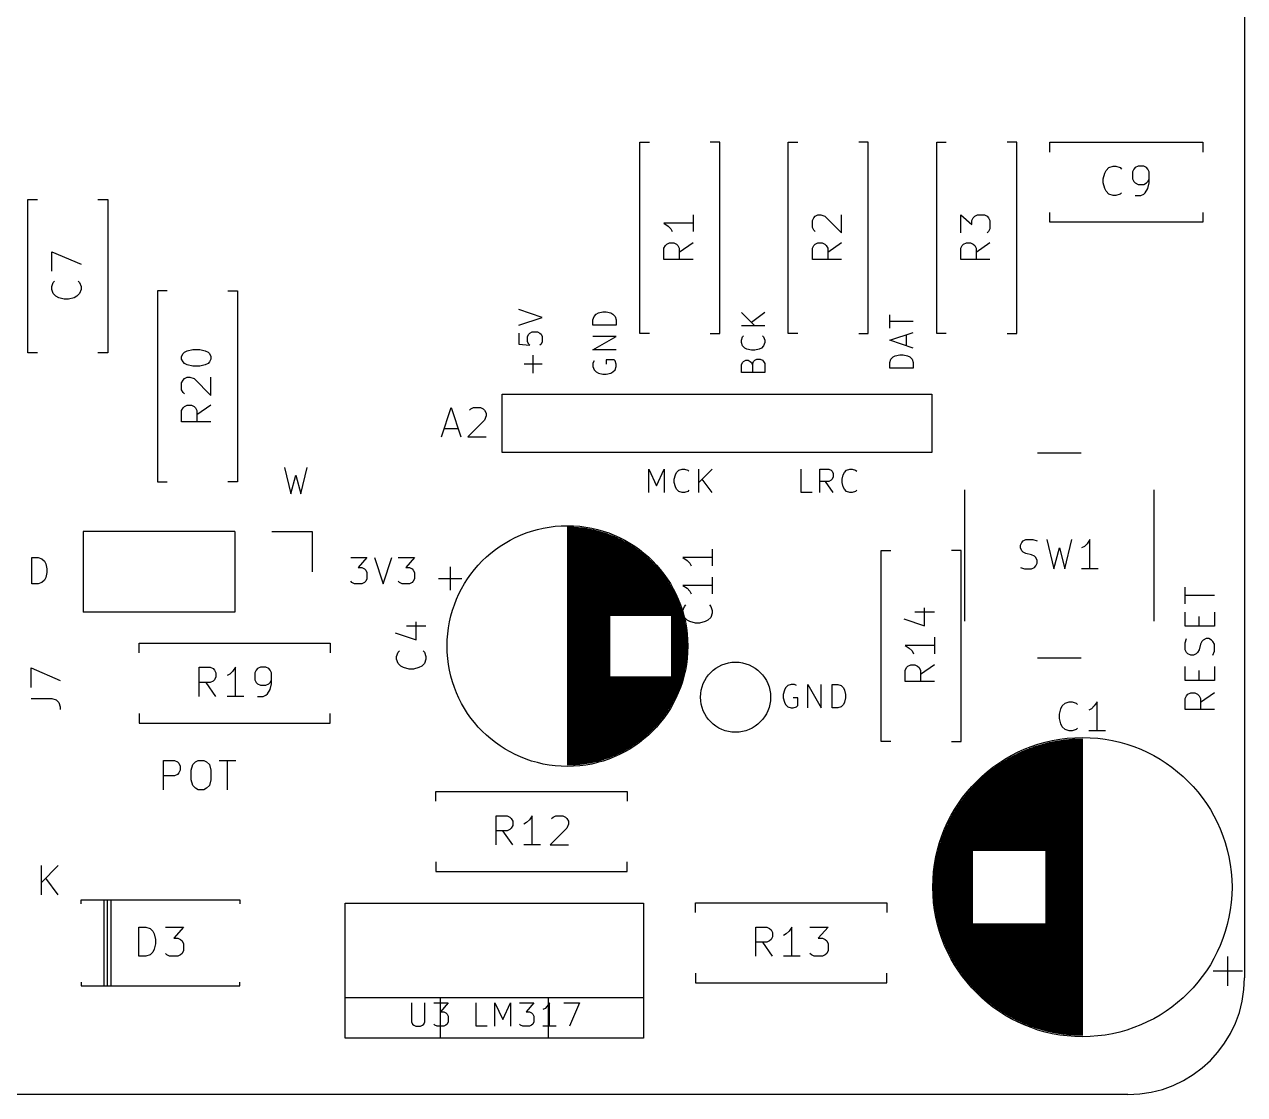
# Model space of a CAD drawing. Header units: millimetres. Extents: x 20 to 122, y -92 to -19.
# Drawn here: x 80.11 to 121.88, y -92.5 to -55.88 of the extents above; entities that cross this region are included whole.
import ezdxf

# ---------------------------------------------------------------- set-up
doc = ezdxf.new("R2010")
doc.units = ezdxf.units.MM
doc.layers.add('Edge.Cuts', color=40, linetype='CONTINUOUS', true_color=0xfabd2f)
doc.layers.add('F.Silkscreen', color=254, linetype='CONTINUOUS', true_color=0xebdbb2)

msp = doc.modelspace()

# ---------------------------------------------------------------- linework, layer by layer
at = {"layer": 'Edge.Cuts', "linetype": 'CONTINUOUS'}
for p, q in [((121.88, -23.25), (121.88, -88.5)), ((117.88, -92.5), (24, -92.5))]:
    msp.add_line(p, q, dxfattribs=at)
at = {"layer": 'Edge.Cuts'}
msp.add_arc((117.88, -88.5), 4, -90, 0, dxfattribs=at)
at = {"layer": 'F.Silkscreen', "linetype": 'CONTINUOUS'}
for p, q in [((101.18, -59.909999), (101.51, -59.909999)), ((101.18, -66.449999), (101.18, -59.909999)), ((103.92, -59.909999), (103.59, -59.909999)), ((103.92, -66.449999), (103.92, -59.909999)), ((106.26, -59.909999), (106.59, -59.909999)), ((106.26, -66.449999), (106.26, -59.909999)), ((109, -59.909999), (108.67, -59.909999)), ((109, -66.449999), (109, -59.909999)), ((111.34, -59.909999), (111.67, -59.909999)), ((111.34, -66.449999), (111.34, -59.909999)), ((114.08, -59.909999), (113.75, -59.909999)), ((114.08, -66.449999), (114.08, -59.909999)), ((115.21, -59.905), (120.45, -59.905)), ((115.21, -60.242), (115.21, -59.905)), ((120.45, -59.905), (120.45, -60.242)), ((117.044286, -61.15839), (117.091905, -60.967914)), ((117.091905, -60.967914), (117.139524, -60.872676)), ((117.139524, -60.872676), (117.234762, -60.777438)), ((117.234762, -60.777438), (117.377619, -60.729819)), ((117.377619, -60.729819), (117.472857, -60.729819)), ((117.472857, -60.729819), (117.615714, -60.777438)), ((117.615714, -60.777438), (117.663333, -60.825057)), ((118.091905, -60.825057), (118.044286, -60.920295)), ((118.044286, -60.920295), (118.044286, -61.15839)), ((118.139524, -60.777438), (118.091905, -60.825057)), ((118.234762, -60.729819), (118.139524, -60.777438)), ((118.425238, -60.729819), (118.234762, -60.729819)), ((118.520476, -60.777438), (118.425238, -60.729819)), ((118.568095, -60.825057), (118.520476, -60.777438)), ((118.615714, -60.920295), (118.568095, -60.825057)), ((118.615714, -61.301247), (118.615714, -60.920295)), ((117.044286, -61.301247), (117.044286, -61.15839)), ((117.091905, -61.491723), (117.044286, -61.301247)), ((118.044286, -61.15839), (118.091905, -61.253628)), ((118.091905, -61.253628), (118.139524, -61.301247)), ((118.139524, -61.301247), (118.234762, -61.348866)), ((118.234762, -61.348866), (118.425238, -61.348866)), ((118.425238, -61.348866), (118.520476, -61.301247)), ((118.520476, -61.301247), (118.568095, -61.253628)), ((118.568095, -61.253628), (118.615714, -61.15839)), ((118.568095, -61.491723), (118.615714, -61.301247)), ((117.139524, -61.586961), (117.091905, -61.491723)), ((117.234762, -61.6822), (117.139524, -61.586961)), ((117.377619, -61.729819), (117.234762, -61.6822)), ((117.472857, -61.729819), (117.377619, -61.729819)), ((117.615714, -61.6822), (117.472857, -61.729819)), ((117.663333, -61.63458), (117.615714, -61.6822)), ((118.139524, -61.729819), (118.33, -61.729819)), ((118.33, -61.729819), (118.425238, -61.6822)), ((118.425238, -61.6822), (118.472857, -61.63458)), ((118.472857, -61.63458), (118.568095, -61.491723)), ((80.225, -61.87), (80.562, -61.87)), ((80.225, -67.11), (80.225, -61.87)), ((82.628, -61.87), (82.965, -61.87)), ((82.965, -61.87), (82.965, -67.11)), ((103.004819, -62.394283), (103.004819, -62.965711)), ((107.084819, -62.584759), (107.132438, -62.489521)), ((107.084819, -62.822854), (107.084819, -62.584759)), ((107.132438, -62.489521), (107.180057, -62.441902)), ((107.180057, -62.441902), (107.275295, -62.394283)), ((107.275295, -62.394283), (107.370533, -62.394283)), ((107.370533, -62.394283), (107.51339, -62.441902)), ((107.51339, -62.441902), (108.084819, -63.01333)), ((108.084819, -63.01333), (108.084819, -62.394283)), ((112.164819, -63.01333), (112.164819, -62.394283)), ((112.164819, -62.394283), (112.545771, -62.727616)), ((112.545771, -62.584759), (112.59339, -62.489521)), ((112.545771, -62.727616), (112.545771, -62.584759)), ((112.59339, -62.489521), (112.641009, -62.441902)), ((112.641009, -62.441902), (112.736247, -62.394283)), ((112.736247, -62.394283), (112.974342, -62.394283)), ((112.974342, -62.394283), (113.06958, -62.441902)), ((113.06958, -62.441902), (113.1172, -62.489521)), ((113.1172, -62.489521), (113.164819, -62.584759)), ((113.164819, -62.584759), (113.164819, -62.870473)), ((115.21, -62.645), (115.21, -62.308)), ((120.45, -62.645), (115.21, -62.645)), ((120.45, -62.308), (120.45, -62.645)), ((103.004819, -62.679997), (102.004819, -62.679997)), ((102.004819, -62.679997), (102.147676, -62.775235)), ((102.147676, -62.775235), (102.242914, -62.870473)), ((102.242914, -62.870473), (102.290533, -62.965711)), ((107.132438, -62.918092), (107.084819, -62.822854)), ((107.180057, -62.965711), (107.132438, -62.918092)), ((113.1172, -62.965711), (113.06958, -63.01333)), ((113.164819, -62.870473), (113.1172, -62.965711)), ((102.004819, -63.53714), (102.052438, -63.441902)), ((102.052438, -63.441902), (102.100057, -63.394283)), ((102.100057, -63.394283), (102.195295, -63.346664)), ((102.195295, -63.346664), (102.338152, -63.346664)), ((102.338152, -63.346664), (102.43339, -63.394283)), ((102.43339, -63.394283), (102.481009, -63.441902)), ((102.481009, -63.441902), (102.528628, -63.53714)), ((103.004819, -63.346664), (102.528628, -63.679997)), ((107.084819, -63.53714), (107.132438, -63.441902)), ((107.132438, -63.441902), (107.180057, -63.394283)), ((107.180057, -63.394283), (107.275295, -63.346664)), ((107.275295, -63.346664), (107.418152, -63.346664)), ((107.418152, -63.346664), (107.51339, -63.394283)), ((107.51339, -63.394283), (107.561009, -63.441902)), ((107.561009, -63.441902), (107.608628, -63.53714)), ((108.084819, -63.346664), (107.608628, -63.679997)), ((112.164819, -63.53714), (112.212438, -63.441902)), ((112.212438, -63.441902), (112.260057, -63.394283)), ((112.260057, -63.394283), (112.355295, -63.346664)), ((112.355295, -63.346664), (112.498152, -63.346664)), ((112.498152, -63.346664), (112.59339, -63.394283)), ((112.59339, -63.394283), (112.641009, -63.441902)), ((112.641009, -63.441902), (112.688628, -63.53714)), ((113.164819, -63.346664), (112.688628, -63.679997)), ((81.049819, -64.323331), (81.049819, -63.656665)), ((81.049819, -63.656665), (82.049819, -64.085236)), ((102.004819, -63.918092), (102.004819, -63.53714)), ((102.528628, -63.53714), (102.528628, -63.918092)), ((107.084819, -63.918092), (107.084819, -63.53714)), ((107.608628, -63.53714), (107.608628, -63.918092)), ((112.164819, -63.918092), (112.164819, -63.53714)), ((112.688628, -63.53714), (112.688628, -63.918092)), ((103.004819, -63.918092), (102.004819, -63.918092)), ((108.084819, -63.918092), (107.084819, -63.918092)), ((113.164819, -63.918092), (112.164819, -63.918092)), ((81.049819, -64.847141), (81.097438, -64.704284)), ((81.097438, -64.704284), (81.145057, -64.656665)), ((81.95458, -64.656665), (82.0022, -64.704284)), ((82.0022, -64.704284), (82.049819, -64.847141)), ((81.049819, -64.942379), (81.049819, -64.847141)), ((81.097438, -65.085236), (81.049819, -64.942379)), ((81.192676, -65.180474), (81.097438, -65.085236)), ((82.0022, -65.085236), (81.906961, -65.180474)), ((82.049819, -64.942379), (82.0022, -65.085236)), ((82.049819, -64.847141), (82.049819, -64.942379)), ((84.67, -64.99), (84.67, -71.53)), ((85, -64.99), (84.67, -64.99)), ((87.08, -64.99), (87.41, -64.99)), ((87.41, -64.99), (87.41, -71.53)), ((81.287914, -65.228093), (81.192676, -65.180474)), ((81.47839, -65.275712), (81.287914, -65.228093)), ((81.621247, -65.275712), (81.47839, -65.275712)), ((81.811723, -65.228093), (81.621247, -65.275712)), ((81.906961, -65.180474), (81.811723, -65.228093)), ((97.833855, -65.903808), (97.033855, -65.637142)), ((97.033855, -66.170475), (97.833855, -65.903808)), ((99.573855, -65.979999), (99.61195, -65.865713)), ((99.573855, -66.170475), (99.573855, -65.979999)), ((99.61195, -65.865713), (99.68814, -65.789523)), ((99.68814, -65.789523), (99.764331, -65.751428)), ((99.764331, -65.751428), (99.916712, -65.713332)), ((99.916712, -65.713332), (100.030998, -65.713332)), ((100.030998, -65.713332), (100.183379, -65.751428)), ((100.183379, -65.751428), (100.259569, -65.789523)), ((100.259569, -65.789523), (100.33576, -65.865713)), ((100.33576, -65.865713), (100.373855, -65.979999)), ((100.373855, -65.979999), (100.373855, -66.170475)), ((104.653855, -65.73238), (105.110998, -66.189523)), ((105.453855, -65.73238), (104.996712, -66.075238)), ((109.733855, -66.265714), (109.733855, -65.808571)), ((97.414807, -66.437142), (97.490998, -66.399047)), ((97.490998, -66.399047), (97.681474, -66.399047)), ((97.681474, -66.399047), (97.757664, -66.437142)), ((100.373855, -66.170475), (99.573855, -66.170475)), ((105.453855, -66.189523), (104.653855, -66.189523)), ((110.533855, -66.037143), (109.733855, -66.037143)), ((97.033855, -66.437142), (97.033855, -66.818094)), ((97.033855, -66.818094), (97.414807, -66.85619)), ((97.338617, -66.551428), (97.376712, -66.475237)), ((97.338617, -66.741904), (97.338617, -66.551428)), ((97.376712, -66.818094), (97.338617, -66.741904)), ((97.376712, -66.475237), (97.414807, -66.437142)), ((97.414807, -66.85619), (97.376712, -66.818094)), ((97.757664, -66.437142), (97.79576, -66.475237)), ((97.79576, -66.818094), (97.757664, -66.85619)), ((97.79576, -66.475237), (97.833855, -66.551428)), ((97.833855, -66.741904), (97.79576, -66.818094)), ((97.833855, -66.551428), (97.833855, -66.741904)), ((99.573855, -67.00857), (100.373855, -66.551427)), ((100.373855, -66.551427), (99.573855, -66.551427)), ((101.51, -66.449999), (101.18, -66.449999)), ((103.59, -66.449999), (103.92, -66.449999)), ((104.653855, -66.684761), (104.69195, -66.570476)), ((104.653855, -66.760952), (104.653855, -66.684761)), ((104.69195, -66.875238), (104.653855, -66.760952)), ((104.69195, -66.570476), (104.730045, -66.53238)), ((105.377664, -66.53238), (105.41576, -66.570476)), ((105.41576, -66.570476), (105.453855, -66.684761)), ((105.453855, -66.760952), (105.41576, -66.875238)), ((105.453855, -66.684761), (105.453855, -66.760952)), ((106.59, -66.449999), (106.26, -66.449999)), ((108.67, -66.449999), (109, -66.449999)), ((109.733855, -66.684761), (110.533855, -66.418095)), ((110.533855, -66.951428), (109.733855, -66.684761)), ((110.305283, -66.875238), (110.305283, -66.494285)), ((111.67, -66.449999), (111.34, -66.449999)), ((113.75, -66.449999), (114.08, -66.449999)), ((80.562, -67.11), (80.225, -67.11)), ((82.965, -67.11), (82.628, -67.11)), ((85.494818, -67.23619), (85.542437, -67.140952)), ((85.494818, -67.331428), (85.494818, -67.23619)), ((85.542437, -67.140952), (85.590056, -67.093333)), ((85.590056, -67.093333), (85.685294, -67.045714)), ((85.685294, -67.045714), (85.87577, -66.998095)), ((85.87577, -66.998095), (86.113865, -66.998095)), ((86.113865, -66.998095), (86.304341, -67.045714)), ((86.304341, -67.045714), (86.399579, -67.093333)), ((86.399579, -67.093333), (86.447199, -67.140952)), ((86.447199, -67.140952), (86.494818, -67.23619)), ((86.494818, -67.23619), (86.494818, -67.331428)), ((97.529093, -67.80857), (97.529093, -67.199047)), ((100.373855, -67.00857), (99.573855, -67.00857)), ((104.76814, -66.951428), (104.69195, -66.875238)), ((104.844331, -66.989523), (104.76814, -66.951428)), ((104.996712, -67.027619), (104.844331, -66.989523)), ((105.110998, -67.027619), (104.996712, -67.027619)), ((105.263379, -66.989523), (105.110998, -67.027619)), ((105.339569, -66.951428), (105.263379, -66.989523)), ((105.41576, -66.875238), (105.339569, -66.951428)), ((109.84814, -67.25619), (109.924331, -67.218095)), ((109.924331, -67.218095), (110.076712, -67.179999)), ((110.076712, -67.179999), (110.190998, -67.179999)), ((110.190998, -67.179999), (110.343379, -67.218095)), ((110.343379, -67.218095), (110.419569, -67.25619)), ((85.542437, -67.426666), (85.494818, -67.331428)), ((85.590056, -67.474285), (85.542437, -67.426666)), ((85.685294, -67.521904), (85.590056, -67.474285)), ((85.87577, -67.569523), (85.685294, -67.521904)), ((86.113865, -67.569523), (85.87577, -67.569523)), ((86.304341, -67.521904), (86.113865, -67.569523)), ((86.399579, -67.474285), (86.304341, -67.521904)), ((86.447199, -67.426666), (86.399579, -67.474285)), ((86.494818, -67.331428), (86.447199, -67.426666)), ((97.833855, -67.503808), (97.224331, -67.503808)), ((99.61195, -67.389523), (99.573855, -67.465713)), ((99.573855, -67.465713), (99.573855, -67.579999)), ((99.573855, -67.579999), (99.61195, -67.694285)), ((100.297664, -67.351427), (100.030998, -67.351427)), ((100.030998, -67.351427), (100.030998, -67.503808)), ((100.33576, -67.389523), (100.297664, -67.351427)), ((100.373855, -67.503808), (100.33576, -67.389523)), ((100.33576, -67.694285), (100.373855, -67.579999)), ((100.373855, -67.579999), (100.373855, -67.503808)), ((104.653855, -67.522857), (104.69195, -67.446666)), ((104.653855, -67.789523), (104.653855, -67.522857)), ((104.69195, -67.446666), (104.730045, -67.408571)), ((104.730045, -67.408571), (104.806236, -67.370476)), ((104.806236, -67.370476), (104.882426, -67.370476)), ((104.882426, -67.370476), (104.958617, -67.408571)), ((104.958617, -67.408571), (104.996712, -67.446666)), ((104.996712, -67.446666), (105.034807, -67.522857)), ((105.034807, -67.522857), (105.072902, -67.408571)), ((105.034807, -67.522857), (105.034807, -67.789523)), ((105.072902, -67.408571), (105.110998, -67.370476)), ((105.110998, -67.370476), (105.187188, -67.33238)), ((105.187188, -67.33238), (105.301474, -67.33238)), ((105.301474, -67.33238), (105.377664, -67.370476)), ((105.377664, -67.370476), (105.41576, -67.408571)), ((105.41576, -67.408571), (105.453855, -67.484761)), ((105.453855, -67.484761), (105.453855, -67.789523)), ((109.733855, -67.446666), (109.77195, -67.33238)), ((109.733855, -67.637142), (109.733855, -67.446666)), ((110.533855, -67.637142), (109.733855, -67.637142)), ((109.77195, -67.33238), (109.84814, -67.25619)), ((110.419569, -67.25619), (110.49576, -67.33238)), ((110.49576, -67.33238), (110.533855, -67.446666)), ((110.533855, -67.446666), (110.533855, -67.637142)), ((85.494818, -68.140952), (85.542437, -68.045714)), ((85.542437, -68.045714), (85.590056, -67.998095)), ((85.590056, -67.998095), (85.685294, -67.950476)), ((85.685294, -67.950476), (85.780532, -67.950476)), ((85.780532, -67.950476), (85.923389, -67.998095)), ((85.923389, -67.998095), (86.494818, -68.569523)), ((86.494818, -68.569523), (86.494818, -67.950476)), ((99.61195, -67.694285), (99.68814, -67.770475)), ((99.68814, -67.770475), (99.764331, -67.80857)), ((99.764331, -67.80857), (99.916712, -67.846666)), ((99.916712, -67.846666), (100.030998, -67.846666)), ((100.030998, -67.846666), (100.183379, -67.80857)), ((100.183379, -67.80857), (100.259569, -67.770475)), ((100.259569, -67.770475), (100.33576, -67.694285)), ((105.453855, -67.789523), (104.653855, -67.789523)), ((85.494818, -68.379047), (85.494818, -68.140952)), ((85.542437, -68.474285), (85.494818, -68.379047)), ((85.590056, -68.521904), (85.542437, -68.474285)), ((85.590056, -68.950476), (85.685294, -68.902857)), ((85.685294, -68.902857), (85.828151, -68.902857)), ((85.828151, -68.902857), (85.923389, -68.950476)), ((86.494818, -68.902857), (86.018627, -69.23619)), ((96.47, -68.53), (111.17, -68.53)), ((96.47, -70.53), (96.47, -68.53)), ((111.17, -68.53), (111.17, -70.53)), ((85.494818, -69.093333), (85.542437, -68.998095)), ((85.494818, -69.474285), (85.494818, -69.093333)), ((85.542437, -68.998095), (85.590056, -68.950476)), ((85.923389, -68.950476), (85.971008, -68.998095)), ((85.971008, -68.998095), (86.018627, -69.093333)), ((86.018627, -69.093333), (86.018627, -69.474285)), ((94.390476, -69.984819), (94.723809, -68.984819)), ((94.723809, -68.984819), (95.057142, -69.984819)), ((95.342857, -69.080057), (95.390476, -69.032438)), ((95.390476, -69.032438), (95.485714, -68.984819)), ((95.485714, -68.984819), (95.723809, -68.984819)), ((95.723809, -68.984819), (95.819047, -69.032438)), ((95.819047, -69.032438), (95.866666, -69.080057)), ((95.866666, -69.080057), (95.914285, -69.175295)), ((95.914285, -69.270533), (95.866666, -69.41339)), ((95.914285, -69.175295), (95.914285, -69.270533)), ((86.494818, -69.474285), (85.494818, -69.474285)), ((94.485714, -69.699104), (94.961904, -69.699104)), ((95.866666, -69.41339), (95.295238, -69.984819)), ((95.295238, -69.984819), (95.914285, -69.984819)), ((111.17, -70.53), (96.47, -70.53)), ((116.289999, -70.55), (114.789999, -70.55)), ((89.017786, -71.038557), (89.232072, -71.938557)), ((89.232072, -71.938557), (89.4035, -71.2957)), ((89.4035, -71.2957), (89.574929, -71.938557)), ((89.574929, -71.938557), (89.789215, -71.038557)), ((101.483333, -71.893855), (101.483333, -71.093855)), ((101.483333, -71.093855), (101.749999, -71.665283)), ((101.749999, -71.665283), (102.016666, -71.093855)), ((102.016666, -71.093855), (102.016666, -71.893855)), ((102.359523, -71.436712), (102.397619, -71.284331)), ((102.397619, -71.284331), (102.435714, -71.20814)), ((102.435714, -71.20814), (102.511904, -71.13195)), ((102.511904, -71.13195), (102.62619, -71.093855)), ((102.62619, -71.093855), (102.702381, -71.093855)), ((102.702381, -71.093855), (102.816666, -71.13195)), ((102.816666, -71.13195), (102.854762, -71.170045)), ((103.197619, -71.893855), (103.197619, -71.093855)), ((103.654762, -71.093855), (103.197619, -71.550998)), ((106.696667, -71.893855), (106.696667, -71.093855)), ((107.344286, -71.893855), (107.344286, -71.093855)), ((107.344286, -71.093855), (107.649048, -71.093855)), ((107.649048, -71.093855), (107.725238, -71.13195)), ((107.725238, -71.13195), (107.763333, -71.170045)), ((107.763333, -71.170045), (107.801429, -71.246236)), ((107.801429, -71.360521), (107.763333, -71.436712)), ((107.801429, -71.246236), (107.801429, -71.360521)), ((108.10619, -71.436712), (108.144286, -71.284331)), ((108.144286, -71.284331), (108.182381, -71.20814)), ((108.182381, -71.20814), (108.258571, -71.13195)), ((108.258571, -71.13195), (108.372857, -71.093855)), ((108.372857, -71.093855), (108.449048, -71.093855)), ((108.449048, -71.093855), (108.563333, -71.13195)), ((108.563333, -71.13195), (108.601429, -71.170045)), ((84.67, -71.53), (85, -71.53)), ((87.41, -71.53), (87.08, -71.53)), ((102.359523, -71.550998), (102.359523, -71.436712)), ((102.397619, -71.703379), (102.359523, -71.550998)), ((102.435714, -71.779569), (102.397619, -71.703379)), ((102.511904, -71.85576), (102.435714, -71.779569)), ((102.854762, -71.817664), (102.816666, -71.85576)), ((103.654762, -71.893855), (103.311904, -71.436712)), ((107.649048, -71.512902), (107.344286, -71.512902)), ((107.801429, -71.893855), (107.534762, -71.512902)), ((107.725238, -71.474807), (107.649048, -71.512902)), ((107.763333, -71.436712), (107.725238, -71.474807)), ((108.10619, -71.550998), (108.10619, -71.436712)), ((108.144286, -71.703379), (108.10619, -71.550998)), ((108.182381, -71.779569), (108.144286, -71.703379)), ((108.258571, -71.85576), (108.182381, -71.779569)), ((108.601429, -71.817664), (108.563333, -71.85576)), ((112.289999, -71.8), (112.289999, -76.3)), ((118.789999, -76.3), (118.789999, -71.8)), ((102.62619, -71.893855), (102.511904, -71.85576)), ((102.702381, -71.893855), (102.62619, -71.893855)), ((102.816666, -71.85576), (102.702381, -71.893855)), ((107.077619, -71.893855), (106.696667, -71.893855)), ((108.372857, -71.893855), (108.258571, -71.85576)), ((108.449048, -71.893855), (108.372857, -71.893855)), ((108.563333, -71.85576), (108.449048, -71.893855)), ((98.7, -73.07), (98.7, -81.23)), ((98.74, -73.07), (98.74, -81.23)), ((98.78, -73.071), (98.78, -81.229)), ((98.82, -73.072), (98.82, -81.228)), ((98.86, -73.073), (98.86, -81.227)), ((98.9, -73.075), (98.9, -81.225)), ((98.94, -73.077), (98.94, -81.223)), ((98.98, -73.08), (98.98, -81.22)), ((99.02, -73.082), (99.02, -81.218)), ((99.06, -73.086), (99.06, -81.214)), ((99.1, -73.089), (99.1, -81.211)), ((82.12, -73.23), (82.12, -75.99)), ((87.31, -73.23), (82.12, -73.23)), ((87.31, -73.23), (87.31, -75.99)), ((88.58, -73.23), (89.96, -73.23)), ((89.96, -73.23), (89.96, -74.61)), ((99.14, -73.094), (99.14, -81.206)), ((99.18, -73.098), (99.18, -81.202)), ((99.22, -73.103), (99.22, -81.197)), ((99.26, -73.108), (99.26, -81.192)), ((99.3, -73.114), (99.3, -81.186)), ((99.34, -73.12), (99.34, -81.18)), ((99.38, -73.127), (99.38, -81.173)), ((99.42, -73.133), (99.42, -81.167)), ((99.46, -73.141), (99.46, -81.159)), ((99.5, -73.148), (99.5, -81.152)), ((99.54, -73.157), (99.54, -81.143)), ((99.58, -73.165), (99.58, -81.135)), ((99.62, -73.174), (99.62, -81.126)), ((99.66, -73.183), (99.66, -81.117)), ((99.7, -73.193), (99.7, -81.107)), ((99.74, -73.203), (99.74, -81.097)), ((99.78, -73.214), (99.78, -81.086)), ((99.82, -73.225), (99.82, -81.075)), ((99.86, -73.237), (99.86, -81.063)), ((99.9, -73.249), (99.9, -81.051)), ((99.94, -73.261), (99.94, -81.039)), ((99.98, -73.274), (99.98, -81.026)), ((100.02, -73.287), (100.02, -81.013)), ((100.06, -73.301), (100.06, -80.999)), ((100.1, -73.315), (100.1, -80.985)), ((100.14, -73.33), (100.14, -80.97)), ((100.18, -73.345), (100.18, -76.11)), ((100.22, -73.361), (100.22, -76.11)), ((100.26, -73.377), (100.26, -76.11)), ((100.3, -73.393), (100.3, -76.11)), ((100.34, -73.41), (100.34, -76.11)), ((100.38, -73.428), (100.38, -76.11)), ((100.42, -73.446), (100.42, -76.11)), ((100.46, -73.465), (100.46, -76.11)), ((100.5, -73.484), (100.5, -76.11)), ((100.54, -73.504), (100.54, -76.11)), ((114.301904, -73.552438), (114.397142, -73.504819)), ((114.397142, -73.504819), (114.635237, -73.504819)), ((114.635237, -73.504819), (114.778094, -73.552438)), ((115.111428, -73.504819), (115.349523, -74.504819)), ((115.730475, -74.504819), (115.968571, -73.504819)), ((116.587618, -73.504819), (116.49238, -73.647676)), ((116.587618, -74.504819), (116.587618, -73.504819)), ((100.58, -73.524), (100.58, -76.11)), ((100.62, -73.545), (100.62, -76.11)), ((100.66, -73.566), (100.66, -76.11)), ((100.7, -73.588), (100.7, -76.11)), ((100.74, -73.611), (100.74, -76.11)), ((100.78, -73.634), (100.78, -76.11)), ((100.82, -73.657), (100.82, -76.11)), ((100.86, -73.682), (100.86, -76.11)), ((100.9, -73.707), (100.9, -76.11)), ((100.94, -73.732), (100.94, -76.11)), ((100.98, -73.758), (100.98, -76.11)), ((101.02, -73.785), (101.02, -76.11)), ((101.06, -73.813), (101.06, -76.11)), ((101.1, -73.841), (101.1, -76.11)), ((101.14, -73.87), (101.14, -76.11)), ((101.18, -73.9), (101.18, -76.11)), ((103.654819, -73.838095), (103.654819, -74.409523)), ((109.435, -73.88), (109.765, -73.88)), ((109.435, -80.42), (109.435, -73.88)), ((112.175, -73.88), (111.845, -73.88)), ((112.175, -80.42), (112.175, -73.88)), ((114.206666, -73.695295), (114.254285, -73.600057)), ((114.206666, -73.790533), (114.206666, -73.695295)), ((114.254285, -73.885771), (114.206666, -73.790533)), ((114.254285, -73.600057), (114.301904, -73.552438)), ((114.301904, -73.93339), (114.254285, -73.885771)), ((115.349523, -74.504819), (115.539999, -73.790533)), ((115.539999, -73.790533), (115.730475, -74.504819)), ((116.397142, -73.742914), (116.301904, -73.790533)), ((116.49238, -73.647676), (116.397142, -73.742914)), ((80.370714, -75.018557), (80.370714, -74.118557)), ((80.370714, -74.118557), (80.585, -74.118557)), ((80.585, -74.118557), (80.713571, -74.161414)), ((80.713571, -74.161414), (80.799286, -74.247128)), ((80.799286, -74.247128), (80.842143, -74.332842)), ((80.842143, -74.332842), (80.885, -74.504271)), ((91.280714, -74.118557), (91.837857, -74.118557)), ((91.837857, -74.118557), (91.537857, -74.461414)), ((92.095, -74.118557), (92.395, -75.018557)), ((92.395, -75.018557), (92.695, -74.118557)), ((92.909286, -74.118557), (93.466429, -74.118557)), ((93.466429, -74.118557), (93.166429, -74.461414)), ((101.22, -73.931), (101.22, -76.11)), ((101.26, -73.962), (101.26, -76.11)), ((101.3, -73.994), (101.3, -76.11)), ((101.34, -74.027), (101.34, -76.11)), ((101.38, -74.061), (101.38, -76.11)), ((101.42, -74.095), (101.42, -76.11)), ((101.46, -74.131), (101.46, -76.11)), ((101.5, -74.168), (101.5, -76.11)), ((101.54, -74.205), (101.54, -76.11)), ((101.58, -74.244), (101.58, -76.11)), ((101.62, -74.283), (101.62, -76.11)), ((101.66, -74.324), (101.66, -76.11)), ((103.654819, -74.123809), (102.654819, -74.123809)), ((102.654819, -74.123809), (102.797676, -74.219047)), ((102.797676, -74.219047), (102.892914, -74.314285)), ((102.892914, -74.314285), (102.940533, -74.409523)), ((114.397142, -73.981009), (114.301904, -73.93339)), ((114.587618, -74.028628), (114.397142, -73.981009)), ((114.682856, -74.076247), (114.587618, -74.028628)), ((114.730475, -74.123866), (114.682856, -74.076247)), ((114.778094, -74.219104), (114.730475, -74.123866)), ((114.730475, -74.40958), (114.778094, -74.314342)), ((114.778094, -74.314342), (114.778094, -74.219104)), ((80.885, -74.632842), (80.842143, -74.804271)), ((80.885, -74.504271), (80.885, -74.632842)), ((91.537857, -74.461414), (91.666428, -74.461414)), ((91.666428, -74.461414), (91.752143, -74.504271)), ((91.752143, -74.504271), (91.795, -74.547128)), ((91.795, -74.547128), (91.837857, -74.632842)), ((91.837857, -74.632842), (91.837857, -74.847128)), ((93.166429, -74.461414), (93.295, -74.461414)), ((93.295, -74.461414), (93.380715, -74.504271)), ((93.380715, -74.504271), (93.423572, -74.547128)), ((93.423572, -74.547128), (93.466429, -74.632842)), ((93.466429, -74.632842), (93.466429, -74.847128)), ((94.690302, -74.435), (94.690302, -75.235)), ((101.7, -74.366), (101.7, -76.11)), ((101.74, -74.409), (101.74, -76.11)), ((101.78, -74.454), (101.78, -76.11)), ((101.82, -74.499), (101.82, -76.11)), ((101.86, -74.546), (101.86, -76.11)), ((101.9, -74.595), (101.9, -76.11)), ((101.94, -74.645), (101.94, -76.11)), ((101.98, -74.697), (101.98, -76.11)), ((102.02, -74.75), (102.02, -76.11)), ((114.206666, -74.4572), (114.349523, -74.504819)), ((114.349523, -74.504819), (114.587618, -74.504819)), ((114.587618, -74.504819), (114.682856, -74.4572)), ((114.682856, -74.4572), (114.730475, -74.40958)), ((116.873332, -74.504819), (116.301904, -74.504819)), ((80.585, -75.018557), (80.370714, -75.018557)), ((80.713571, -74.9757), (80.585, -75.018557)), ((80.799286, -74.889985), (80.713571, -74.9757)), ((80.842143, -74.804271), (80.799286, -74.889985)), ((91.323571, -74.9757), (91.280714, -74.932842)), ((91.409285, -75.018557), (91.323571, -74.9757)), ((91.666428, -75.018557), (91.409285, -75.018557)), ((91.752143, -74.9757), (91.666428, -75.018557)), ((91.795, -74.932842), (91.752143, -74.9757)), ((91.837857, -74.847128), (91.795, -74.932842)), ((92.952143, -74.9757), (92.909286, -74.932842)), ((93.037857, -75.018557), (92.952143, -74.9757)), ((93.295, -75.018557), (93.037857, -75.018557)), ((93.380715, -74.9757), (93.295, -75.018557)), ((93.423572, -74.932842), (93.380715, -74.9757)), ((93.466429, -74.847128), (93.423572, -74.932842)), ((94.290302, -74.835), (95.090302, -74.835)), ((102.06, -74.806), (102.06, -76.11)), ((102.1, -74.863), (102.1, -76.11)), ((102.14, -74.923), (102.14, -76.11)), ((102.18, -74.985), (102.18, -76.11)), ((102.22, -75.049), (102.22, -76.11)), ((102.26, -75.116), (102.26, -79.184)), ((103.654819, -75.07619), (102.654819, -75.07619)), ((102.654819, -75.07619), (102.797676, -75.171428)), ((102.797676, -75.171428), (102.892914, -75.266666)), ((103.654819, -74.790476), (103.654819, -75.361904)), ((119.844817, -75.704761), (119.844817, -75.133333)), ((102.3, -75.186), (102.3, -79.114)), ((102.34, -75.26), (102.34, -79.04)), ((102.38, -75.337), (102.38, -78.963)), ((102.42, -75.419), (102.42, -78.881)), ((102.46, -75.506), (102.46, -78.794)), ((102.5, -75.598), (102.5, -78.702)), ((102.892914, -75.266666), (102.940533, -75.361904)), ((120.844817, -75.419047), (119.844817, -75.419047)), ((87.31, -75.99), (82.12, -75.99)), ((102.54, -75.697), (102.54, -78.603)), ((102.58, -75.804), (102.58, -78.496)), ((102.62, -75.922), (102.62, -78.378)), ((102.654819, -75.933333), (102.702438, -75.790476)), ((102.654819, -76.028571), (102.654819, -75.933333)), ((102.702438, -75.790476), (102.750057, -75.742857)), ((103.55958, -75.742857), (103.6072, -75.790476)), ((103.6072, -75.790476), (103.654819, -75.933333)), ((103.654819, -75.933333), (103.654819, -76.028571)), ((110.593152, -75.983333), (111.259819, -75.983333)), ((110.926485, -76.459523), (110.926485, -75.840476)), ((119.844817, -76.466666), (119.844817, -75.990476)), ((120.844817, -75.990476), (120.844817, -76.466666)), ((93.521485, -76.935713), (93.521485, -76.316666)), ((102.702438, -76.171428), (102.654819, -76.028571)), ((102.66, -76.053), (102.66, -78.247)), ((102.7, -76.203), (102.7, -78.097)), ((102.797676, -76.266666), (102.702438, -76.171428)), ((102.74, -76.382), (102.74, -77.918)), ((102.892914, -76.314285), (102.797676, -76.266666)), ((103.08339, -76.361904), (102.892914, -76.314285)), ((103.226247, -76.361904), (103.08339, -76.361904)), ((103.416723, -76.314285), (103.226247, -76.361904)), ((103.511961, -76.266666), (103.416723, -76.314285)), ((103.6072, -76.171428), (103.511961, -76.266666)), ((103.654819, -76.028571), (103.6072, -76.171428)), ((110.2122, -76.221428), (110.926485, -76.459523)), ((120.321007, -76.466666), (120.321007, -76.133333)), ((92.8072, -76.697618), (93.521485, -76.935713)), ((93.188152, -76.459523), (93.854819, -76.459523)), ((102.78, -76.617), (102.78, -77.683)), ((111.259819, -76.840476), (111.259819, -77.411904)), ((120.844817, -76.466666), (119.844817, -76.466666)), ((84.04, -77.05), (90.58, -77.05)), ((84.04, -77.38), (84.04, -77.05)), ((90.58, -77.05), (90.58, -77.38)), ((111.259819, -77.12619), (110.259819, -77.12619)), ((110.259819, -77.12619), (110.402676, -77.221428)), ((110.402676, -77.221428), (110.497914, -77.316666)), ((119.844817, -77.038095), (119.892436, -76.895238)), ((119.844817, -77.27619), (119.844817, -77.038095)), ((120.368626, -77.085714), (120.321007, -77.27619)), ((120.416245, -76.990476), (120.368626, -77.085714)), ((120.463864, -76.942857), (120.416245, -76.990476)), ((120.559102, -76.895238), (120.463864, -76.942857)), ((120.65434, -76.895238), (120.559102, -76.895238)), ((120.749578, -76.942857), (120.65434, -76.895238)), ((120.797198, -76.990476), (120.749578, -76.942857)), ((120.844817, -77.085714), (120.797198, -76.990476)), ((120.844817, -77.323809), (120.844817, -77.085714)), ((92.854819, -77.507142), (92.902438, -77.364285)), ((92.854819, -77.60238), (92.854819, -77.507142)), ((92.902438, -77.745237), (92.854819, -77.60238)), ((92.902438, -77.364285), (92.950057, -77.316666)), ((93.75958, -77.316666), (93.8072, -77.364285)), ((93.8072, -77.364285), (93.854819, -77.507142)), ((93.854819, -77.60238), (93.8072, -77.745237)), ((93.854819, -77.507142), (93.854819, -77.60238)), ((110.497914, -77.316666), (110.545533, -77.411904)), ((114.789999, -77.55), (116.289999, -77.55)), ((119.892436, -77.371428), (119.844817, -77.27619)), ((119.940055, -77.419047), (119.892436, -77.371428)), ((120.035293, -77.466666), (119.940055, -77.419047)), ((120.130531, -77.466666), (120.035293, -77.466666)), ((120.225769, -77.419047), (120.130531, -77.466666)), ((120.273388, -77.371428), (120.225769, -77.419047)), ((120.321007, -77.27619), (120.273388, -77.371428)), ((120.797198, -77.466666), (120.844817, -77.323809)), ((80.339819, -78.56238), (80.339819, -77.895714)), ((80.339819, -77.895714), (81.339819, -78.324285)), ((86.095714, -78.874819), (86.095714, -77.874819)), ((86.095714, -77.874819), (86.476666, -77.874819)), ((86.476666, -77.874819), (86.571904, -77.922438)), ((86.571904, -77.922438), (86.619523, -77.970057)), ((86.619523, -77.970057), (86.667142, -78.065295)), ((86.667142, -78.065295), (86.667142, -78.208152)), ((87.238571, -78.017676), (87.143333, -78.112914)), ((87.333809, -77.874819), (87.238571, -78.017676)), ((87.333809, -78.874819), (87.333809, -77.874819)), ((88.048095, -77.970057), (88.000476, -78.065295)), ((88.000476, -78.065295), (88.000476, -78.30339)), ((88.095714, -77.922438), (88.048095, -77.970057)), ((88.190952, -77.874819), (88.095714, -77.922438)), ((88.381428, -77.874819), (88.190952, -77.874819)), ((88.476666, -77.922438), (88.381428, -77.874819)), ((88.524285, -77.970057), (88.476666, -77.922438)), ((88.571904, -78.065295), (88.524285, -77.970057)), ((88.571904, -78.446247), (88.571904, -78.065295)), ((92.997676, -77.840475), (92.902438, -77.745237)), ((93.092914, -77.888094), (92.997676, -77.840475)), ((93.28339, -77.935713), (93.092914, -77.888094)), ((93.426247, -77.935713), (93.28339, -77.935713)), ((93.616723, -77.888094), (93.426247, -77.935713)), ((93.711961, -77.840475), (93.616723, -77.888094)), ((93.8072, -77.745237), (93.711961, -77.840475)), ((110.259819, -77.983333), (110.307438, -77.888095)), ((110.259819, -78.364285), (110.259819, -77.983333)), ((110.307438, -77.888095), (110.355057, -77.840476)), ((110.355057, -77.840476), (110.450295, -77.792857)), ((110.450295, -77.792857), (110.593152, -77.792857)), ((110.593152, -77.792857), (110.68839, -77.840476)), ((110.68839, -77.840476), (110.736009, -77.888095)), ((110.736009, -77.888095), (110.783628, -77.983333)), ((111.259819, -77.792857), (110.783628, -78.12619)), ((110.783628, -77.983333), (110.783628, -78.364285)), ((119.844817, -78.323809), (119.844817, -77.847619)), ((120.321007, -78.323809), (120.321007, -77.990476)), ((120.844817, -77.847619), (120.844817, -78.323809)), ((86.476666, -78.398628), (86.095714, -78.398628)), ((86.667142, -78.874819), (86.333809, -78.398628)), ((86.571904, -78.351009), (86.476666, -78.398628)), ((86.619523, -78.30339), (86.571904, -78.351009)), ((86.667142, -78.208152), (86.619523, -78.30339)), ((87.143333, -78.112914), (87.048095, -78.160533)), ((88.000476, -78.30339), (88.048095, -78.398628)), ((88.048095, -78.398628), (88.095714, -78.446247)), ((88.095714, -78.446247), (88.190952, -78.493866)), ((88.190952, -78.493866), (88.381428, -78.493866)), ((88.381428, -78.493866), (88.476666, -78.446247)), ((88.476666, -78.446247), (88.524285, -78.398628)), ((88.524285, -78.398628), (88.571904, -78.30339)), ((88.524285, -78.636723), (88.571904, -78.446247)), ((100.18, -78.19), (100.18, -80.955)), ((100.22, -78.19), (100.22, -80.939)), ((100.26, -78.19), (100.26, -80.923)), ((100.3, -78.19), (100.3, -80.907)), ((100.34, -78.19), (100.34, -80.89)), ((100.38, -78.19), (100.38, -80.872)), ((100.42, -78.19), (100.42, -80.854)), ((100.46, -78.19), (100.46, -80.835)), ((100.5, -78.19), (100.5, -80.816)), ((100.54, -78.19), (100.54, -80.796)), ((100.58, -78.19), (100.58, -80.776)), ((100.62, -78.19), (100.62, -80.755)), ((100.66, -78.19), (100.66, -80.734)), ((100.7, -78.19), (100.7, -80.712)), ((100.74, -78.19), (100.74, -80.689)), ((100.78, -78.19), (100.78, -80.666)), ((100.82, -78.19), (100.82, -80.643)), ((100.86, -78.19), (100.86, -80.618)), ((100.9, -78.19), (100.9, -80.593)), ((100.94, -78.19), (100.94, -80.568)), ((100.98, -78.19), (100.98, -80.542)), ((101.02, -78.19), (101.02, -80.515)), ((101.06, -78.19), (101.06, -80.487)), ((101.1, -78.19), (101.1, -80.459)), ((101.14, -78.19), (101.14, -80.43)), ((101.18, -78.19), (101.18, -80.4)), ((101.22, -78.19), (101.22, -80.369)), ((101.26, -78.19), (101.26, -80.338)), ((101.3, -78.19), (101.3, -80.306)), ((101.34, -78.19), (101.34, -80.273)), ((101.38, -78.19), (101.38, -80.239)), ((101.42, -78.19), (101.42, -80.205)), ((101.46, -78.19), (101.46, -80.169)), ((101.5, -78.19), (101.5, -80.132)), ((101.54, -78.19), (101.54, -80.095)), ((101.58, -78.19), (101.58, -80.056)), ((101.62, -78.19), (101.62, -80.017)), ((101.66, -78.19), (101.66, -79.976)), ((101.7, -78.19), (101.7, -79.934)), ((101.74, -78.19), (101.74, -79.891)), ((101.78, -78.19), (101.78, -79.846)), ((101.82, -78.19), (101.82, -79.801)), ((101.86, -78.19), (101.86, -79.754)), ((101.9, -78.19), (101.9, -79.705)), ((101.94, -78.19), (101.94, -79.655)), ((101.98, -78.19), (101.98, -79.603)), ((102.02, -78.19), (102.02, -79.55)), ((102.06, -78.19), (102.06, -79.494)), ((102.1, -78.19), (102.1, -79.437)), ((102.14, -78.19), (102.14, -79.377)), ((102.18, -78.19), (102.18, -79.315)), ((102.22, -78.19), (102.22, -79.251)), ((106.240714, -78.50195), (106.164524, -78.57814)), ((106.355, -78.463855), (106.240714, -78.50195)), ((106.469286, -78.463855), (106.355, -78.463855)), ((106.545476, -78.50195), (106.469286, -78.463855)), ((106.926429, -79.263855), (106.926429, -78.463855)), ((106.926429, -78.463855), (107.383572, -79.263855)), ((107.383572, -79.263855), (107.383572, -78.463855)), ((107.764524, -79.263855), (107.764524, -78.463855)), ((107.764524, -78.463855), (107.955, -78.463855)), ((107.955, -78.463855), (108.069286, -78.50195)), ((108.069286, -78.50195), (108.145476, -78.57814)), ((111.259819, -78.364285), (110.259819, -78.364285)), ((120.844817, -78.323809), (119.844817, -78.323809)), ((87.619523, -78.874819), (87.048095, -78.874819)), ((88.095714, -78.874819), (88.28619, -78.874819)), ((88.28619, -78.874819), (88.381428, -78.8272)), ((88.381428, -78.8272), (88.429047, -78.77958)), ((88.429047, -78.77958), (88.524285, -78.636723)), ((106.126429, -78.654331), (106.088333, -78.806712)), ((106.088333, -78.806712), (106.088333, -78.920998)), ((106.088333, -78.920998), (106.126429, -79.073379)), ((106.164524, -78.57814), (106.126429, -78.654331)), ((106.583572, -78.920998), (106.431191, -78.920998)), ((106.583572, -79.187664), (106.583572, -78.920998)), ((108.145476, -78.57814), (108.183571, -78.654331)), ((108.183571, -78.654331), (108.221667, -78.806712)), ((108.221667, -78.920998), (108.183571, -79.073379)), ((108.221667, -78.806712), (108.221667, -78.920998)), ((119.844817, -78.942857), (119.892436, -78.847619)), ((119.892436, -78.847619), (119.940055, -78.8)), ((119.940055, -78.8), (120.035293, -78.752381)), ((120.035293, -78.752381), (120.17815, -78.752381)), ((120.17815, -78.752381), (120.273388, -78.8)), ((120.273388, -78.8), (120.321007, -78.847619)), ((120.321007, -78.847619), (120.368626, -78.942857)), ((120.844817, -78.752381), (120.368626, -79.085714)), ((80.339819, -78.943333), (81.054104, -78.943333)), ((81.054104, -78.943333), (81.196961, -78.990952)), ((81.196961, -78.990952), (81.2922, -79.08619)), ((81.2922, -79.08619), (81.339819, -79.229047)), ((81.339819, -79.229047), (81.339819, -79.324285)), ((106.126429, -79.073379), (106.164524, -79.149569)), ((106.164524, -79.149569), (106.240714, -79.22576)), ((106.240714, -79.22576), (106.355, -79.263855)), ((106.355, -79.263855), (106.431191, -79.263855)), ((106.431191, -79.263855), (106.545476, -79.22576)), ((106.545476, -79.22576), (106.583572, -79.187664)), ((107.955, -79.263855), (107.764524, -79.263855)), ((108.069286, -79.22576), (107.955, -79.263855)), ((108.145476, -79.149569), (108.069286, -79.22576)), ((108.183571, -79.073379), (108.145476, -79.149569)), ((115.544286, -79.48339), (115.591905, -79.292914)), ((115.591905, -79.292914), (115.639524, -79.197676)), ((115.639524, -79.197676), (115.734762, -79.102438)), ((115.734762, -79.102438), (115.877619, -79.054819)), ((115.877619, -79.054819), (115.972857, -79.054819)), ((115.972857, -79.054819), (116.115714, -79.102438)), ((116.115714, -79.102438), (116.163333, -79.150057)), ((116.639524, -79.292914), (116.544286, -79.340533)), ((116.734762, -79.197676), (116.639524, -79.292914)), ((116.83, -79.054819), (116.734762, -79.197676)), ((116.83, -80.054819), (116.83, -79.054819)), ((119.844817, -79.323809), (119.844817, -78.942857)), ((120.844817, -79.323809), (119.844817, -79.323809)), ((120.368626, -78.942857), (120.368626, -79.323809)), ((84.04, -79.46), (84.04, -79.79)), ((90.58, -79.79), (90.58, -79.46)), ((115.544286, -79.626247), (115.544286, -79.48339)), ((115.591905, -79.816723), (115.544286, -79.626247)), ((84.04, -79.79), (90.58, -79.79)), ((115.639524, -79.911961), (115.591905, -79.816723)), ((115.734762, -80.0072), (115.639524, -79.911961)), ((115.877619, -80.054819), (115.734762, -80.0072)), ((115.972857, -80.054819), (115.877619, -80.054819)), ((116.115714, -80.0072), (115.972857, -80.054819)), ((116.163333, -79.95958), (116.115714, -80.0072)), ((117.115714, -80.054819), (116.544286, -80.054819)), ((109.765, -80.42), (109.435, -80.42)), ((111.845, -80.42), (112.175, -80.42)), ((114.65, -84.16), (114.65, -80.603)), ((114.69, -84.16), (114.69, -80.59)), ((114.73, -84.16), (114.73, -80.576)), ((114.77, -84.16), (114.77, -80.563)), ((114.81, -84.16), (114.81, -80.551)), ((114.85, -84.16), (114.85, -80.539)), ((114.89, -84.16), (114.89, -80.527)), ((114.93, -84.16), (114.93, -80.515)), ((114.97, -84.16), (114.97, -80.504)), ((115.01, -84.16), (115.01, -80.493)), ((115.05, -84.16), (115.05, -80.483)), ((115.09, -90.328), (115.09, -80.472)), ((115.13, -90.337), (115.13, -80.463)), ((115.17, -90.347), (115.17, -80.453)), ((115.21, -90.356), (115.21, -80.444)), ((115.25, -90.365), (115.25, -80.435)), ((115.29, -90.373), (115.29, -80.427)), ((115.33, -90.381), (115.33, -80.419)), ((115.37, -90.389), (115.37, -80.411)), ((115.41, -90.397), (115.41, -80.403)), ((115.45, -90.404), (115.45, -80.396)), ((115.49, -90.411), (115.49, -80.389)), ((115.53, -90.417), (115.53, -80.383)), ((115.57, -90.423), (115.57, -80.377)), ((115.61, -90.429), (115.61, -80.371)), ((115.65, -90.435), (115.65, -80.365)), ((115.69, -90.44), (115.69, -80.36)), ((115.73, -90.445), (115.73, -80.355)), ((115.77, -90.449), (115.77, -80.351)), ((115.81, -90.454), (115.81, -80.346)), ((115.85, -90.457), (115.85, -80.343)), ((115.89, -90.461), (115.89, -80.339)), ((115.93, -90.464), (115.93, -80.336)), ((115.97, -90.467), (115.97, -80.333)), ((116.01, -90.47), (116.01, -80.33)), ((116.05, -90.472), (116.05, -80.328)), ((116.09, -90.474), (116.09, -80.326)), ((116.13, -90.476), (116.13, -80.324)), ((116.17, -90.477), (116.17, -80.323)), ((116.21, -90.479), (116.21, -80.321)), ((116.25, -90.479), (116.25, -80.321)), ((116.29, -90.48), (116.29, -80.32)), ((116.33, -90.48), (116.33, -80.32)), ((113.77, -84.16), (113.77, -81.006)), ((113.81, -84.16), (113.81, -80.983)), ((113.85, -84.16), (113.85, -80.961)), ((113.89, -84.16), (113.89, -80.939)), ((113.93, -84.16), (113.93, -80.917)), ((113.97, -84.16), (113.97, -80.896)), ((114.01, -84.16), (114.01, -80.876)), ((114.05, -84.16), (114.05, -80.856)), ((114.09, -84.16), (114.09, -80.836)), ((114.13, -84.16), (114.13, -80.817)), ((114.17, -84.16), (114.17, -80.798)), ((114.21, -84.16), (114.21, -80.78)), ((114.25, -84.16), (114.25, -80.762)), ((114.29, -84.16), (114.29, -80.744)), ((114.33, -84.16), (114.33, -80.727)), ((114.37, -84.16), (114.37, -80.71)), ((114.41, -84.16), (114.41, -80.694)), ((114.45, -84.16), (114.45, -80.678)), ((114.49, -84.16), (114.49, -80.662)), ((114.53, -84.16), (114.53, -80.647)), ((114.57, -84.16), (114.57, -80.632)), ((114.61, -84.16), (114.61, -80.618)), ((84.873333, -82.064819), (84.873333, -81.064819)), ((84.873333, -81.064819), (85.254285, -81.064819)), ((85.254285, -81.064819), (85.349523, -81.112438)), ((85.349523, -81.112438), (85.397142, -81.160057)), ((85.397142, -81.160057), (85.444761, -81.255295)), ((85.444761, -81.398152), (85.397142, -81.49339)), ((85.444761, -81.255295), (85.444761, -81.398152)), ((85.825714, -81.398152), (85.873333, -81.207676)), ((85.825714, -81.731485), (85.825714, -81.398152)), ((85.873333, -81.207676), (85.968571, -81.112438)), ((85.968571, -81.112438), (86.063809, -81.064819)), ((86.063809, -81.064819), (86.254285, -81.064819)), ((86.254285, -81.064819), (86.349523, -81.112438)), ((86.349523, -81.112438), (86.444761, -81.207676)), ((86.444761, -81.207676), (86.49238, -81.398152)), ((86.49238, -81.398152), (86.49238, -81.731485)), ((86.778095, -81.064819), (87.349523, -81.064819)), ((87.063809, -82.064819), (87.063809, -81.064819)), ((113.13, -84.16), (113.13, -81.443)), ((113.17, -84.16), (113.17, -81.412)), ((113.21, -84.16), (113.21, -81.38)), ((113.25, -84.16), (113.25, -81.35)), ((113.29, -84.16), (113.29, -81.32)), ((113.33, -84.16), (113.33, -81.291)), ((113.37, -84.16), (113.37, -81.262)), ((113.41, -84.16), (113.41, -81.234)), ((113.45, -84.16), (113.45, -81.207)), ((113.49, -84.16), (113.49, -81.18)), ((113.53, -84.16), (113.53, -81.153)), ((113.57, -84.16), (113.57, -81.128)), ((113.61, -84.16), (113.61, -81.102)), ((113.65, -84.16), (113.65, -81.077)), ((113.69, -84.16), (113.69, -81.053)), ((113.73, -84.16), (113.73, -81.029)), ((85.254285, -81.588628), (84.873333, -81.588628)), ((85.349523, -81.541009), (85.254285, -81.588628)), ((85.397142, -81.49339), (85.349523, -81.541009)), ((85.873333, -81.921961), (85.825714, -81.731485)), ((86.49238, -81.731485), (86.444761, -81.921961)), ((112.69, -84.16), (112.69, -81.839)), ((112.73, -84.16), (112.73, -81.799)), ((112.77, -84.16), (112.77, -81.76)), ((112.81, -84.16), (112.81, -81.722)), ((112.85, -84.16), (112.85, -81.684)), ((112.89, -84.16), (112.89, -81.648)), ((112.93, -84.16), (112.93, -81.612)), ((112.97, -84.16), (112.97, -81.577)), ((113.01, -84.16), (113.01, -81.542)), ((113.05, -84.16), (113.05, -81.509)), ((113.09, -84.16), (113.09, -81.476)), ((85.968571, -82.0172), (85.873333, -81.921961)), ((86.063809, -82.064819), (85.968571, -82.0172)), ((86.254285, -82.064819), (86.063809, -82.064819)), ((86.349523, -82.0172), (86.254285, -82.064819)), ((86.444761, -81.921961), (86.349523, -82.0172)), ((94.2, -82.13), (100.74, -82.13)), ((94.2, -82.46), (94.2, -82.13)), ((100.74, -82.13), (100.74, -82.46)), ((112.33, -88.556), (112.33, -82.244)), ((112.37, -88.605), (112.37, -82.195)), ((112.41, -88.654), (112.41, -82.146)), ((112.45, -88.701), (112.45, -82.099)), ((112.49, -88.747), (112.49, -82.053)), ((112.53, -88.791), (112.53, -82.009)), ((112.57, -88.835), (112.57, -81.965)), ((112.61, -84.16), (112.61, -81.922)), ((112.65, -84.16), (112.65, -81.88)), ((112.01, -88.108), (112.01, -82.692)), ((112.05, -88.17), (112.05, -82.63)), ((112.09, -88.23), (112.09, -82.57)), ((112.13, -88.288), (112.13, -82.512)), ((112.17, -88.345), (112.17, -82.455)), ((112.21, -88.4), (112.21, -82.4)), ((112.25, -88.453), (112.25, -82.347)), ((112.29, -88.505), (112.29, -82.295)), ((96.255714, -83.954819), (96.255714, -82.954819)), ((96.255714, -82.954819), (96.636666, -82.954819)), ((96.636666, -82.954819), (96.731904, -83.002438)), ((96.731904, -83.002438), (96.779523, -83.050057)), ((96.779523, -83.050057), (96.827142, -83.145295)), ((97.398571, -83.097676), (97.303333, -83.192914)), ((97.493809, -82.954819), (97.398571, -83.097676)), ((97.493809, -83.954819), (97.493809, -82.954819)), ((98.160476, -83.050057), (98.208095, -83.002438)), ((98.208095, -83.002438), (98.303333, -82.954819)), ((98.303333, -82.954819), (98.541428, -82.954819)), ((98.541428, -82.954819), (98.636666, -83.002438)), ((98.636666, -83.002438), (98.684285, -83.050057)), ((98.684285, -83.050057), (98.731904, -83.145295)), ((111.77, -87.688), (111.77, -83.112)), ((111.81, -87.765), (111.81, -83.035)), ((111.85, -87.839), (111.85, -82.961)), ((111.89, -87.91), (111.89, -82.89)), ((111.93, -87.978), (111.93, -82.822)), ((111.97, -88.044), (111.97, -82.756)), ((96.636666, -83.478628), (96.255714, -83.478628)), ((96.827142, -83.954819), (96.493809, -83.478628)), ((96.731904, -83.431009), (96.636666, -83.478628)), ((96.779523, -83.38339), (96.731904, -83.431009)), ((96.827142, -83.288152), (96.779523, -83.38339)), ((96.827142, -83.145295), (96.827142, -83.288152)), ((97.303333, -83.192914), (97.208095, -83.240533)), ((98.684285, -83.38339), (98.112857, -83.954819)), ((98.731904, -83.240533), (98.684285, -83.38339)), ((98.731904, -83.145295), (98.731904, -83.240533)), ((111.61, -87.344), (111.61, -83.456)), ((111.65, -87.437), (111.65, -83.363)), ((111.69, -87.524), (111.69, -83.276)), ((111.73, -87.608), (111.73, -83.192)), ((111.45, -86.909), (111.45, -83.891)), ((111.49, -87.03), (111.49, -83.77)), ((111.53, -87.142), (111.53, -83.658)), ((111.57, -87.246), (111.57, -83.554)), ((97.779523, -83.954819), (97.208095, -83.954819)), ((98.112857, -83.954819), (98.731904, -83.954819)), ((111.33, -86.462), (111.33, -84.338)), ((111.37, -86.63), (111.37, -84.17)), ((111.41, -86.777), (111.41, -84.023)), ((80.698095, -85.664819), (80.698095, -84.664819)), ((81.269523, -84.664819), (80.698095, -85.236247)), ((94.2, -84.54), (94.2, -84.87)), ((100.74, -84.87), (100.74, -84.54)), ((111.29, -86.262), (111.29, -84.538)), ((81.269523, -85.664819), (80.840952, -85.09339)), ((94.2, -84.87), (100.74, -84.87)), ((111.25, -85.999), (111.25, -84.801)), ((82.05, -85.84), (87.49, -85.84)), ((82.05, -85.97), (82.05, -85.84)), ((82.83, -85.84), (82.83, -88.78)), ((82.95, -85.84), (82.95, -88.78)), ((83.07, -85.84), (83.07, -88.78)), ((87.49, -85.84), (87.49, -85.97)), ((91.09, -85.95), (101.31, -85.95)), ((91.09, -90.57), (91.09, -85.95)), ((101.31, -85.95), (101.31, -90.57)), ((103.09, -85.94), (109.63, -85.94)), ((103.09, -86.27), (103.09, -85.94)), ((109.63, -85.94), (109.63, -86.27)), ((84.031905, -87.764819), (84.031905, -86.764819)), ((84.031905, -86.764819), (84.27, -86.764819)), ((84.27, -86.764819), (84.412857, -86.812438)), ((84.412857, -86.812438), (84.508095, -86.907676)), ((84.936667, -86.764819), (85.555714, -86.764819)), ((85.555714, -86.764819), (85.222381, -87.145771)), ((105.145714, -87.764819), (105.145714, -86.764819)), ((105.145714, -86.764819), (105.526666, -86.764819)), ((105.526666, -86.764819), (105.621904, -86.812438)), ((105.621904, -86.812438), (105.669523, -86.860057)), ((105.669523, -86.860057), (105.717142, -86.955295)), ((106.383809, -86.764819), (106.288571, -86.907676)), ((106.383809, -87.764819), (106.383809, -86.764819)), ((107.002857, -86.764819), (107.621904, -86.764819)), ((107.621904, -86.764819), (107.288571, -87.145771)), ((112.61, -88.878), (112.61, -86.64)), ((112.65, -88.92), (112.65, -86.64)), ((112.69, -88.961), (112.69, -86.64)), ((112.73, -89.001), (112.73, -86.64)), ((112.77, -89.04), (112.77, -86.64)), ((112.81, -89.078), (112.81, -86.64)), ((112.85, -89.116), (112.85, -86.64)), ((112.89, -89.152), (112.89, -86.64)), ((112.93, -89.188), (112.93, -86.64)), ((112.97, -89.223), (112.97, -86.64)), ((113.01, -89.258), (113.01, -86.64)), ((113.05, -89.291), (113.05, -86.64)), ((113.09, -89.324), (113.09, -86.64)), ((113.13, -89.357), (113.13, -86.64)), ((113.17, -89.388), (113.17, -86.64)), ((113.21, -89.42), (113.21, -86.64)), ((113.25, -89.45), (113.25, -86.64)), ((113.29, -89.48), (113.29, -86.64)), ((113.33, -89.509), (113.33, -86.64)), ((113.37, -89.538), (113.37, -86.64)), ((113.41, -89.566), (113.41, -86.64)), ((113.45, -89.593), (113.45, -86.64)), ((113.49, -89.62), (113.49, -86.64)), ((113.53, -89.647), (113.53, -86.64)), ((113.57, -89.672), (113.57, -86.64)), ((113.61, -89.698), (113.61, -86.64)), ((113.65, -89.723), (113.65, -86.64)), ((113.69, -89.747), (113.69, -86.64)), ((113.73, -89.771), (113.73, -86.64)), ((113.77, -89.794), (113.77, -86.64)), ((113.81, -89.817), (113.81, -86.64)), ((113.85, -89.839), (113.85, -86.64)), ((113.89, -89.861), (113.89, -86.64)), ((113.93, -89.883), (113.93, -86.64)), ((113.97, -89.904), (113.97, -86.64)), ((114.01, -89.924), (114.01, -86.64)), ((114.05, -89.944), (114.05, -86.64)), ((114.09, -89.964), (114.09, -86.64)), ((114.13, -89.983), (114.13, -86.64)), ((114.17, -90.002), (114.17, -86.64)), ((114.21, -90.02), (114.21, -86.64)), ((114.25, -90.038), (114.25, -86.64)), ((114.29, -90.056), (114.29, -86.64)), ((114.33, -90.073), (114.33, -86.64)), ((114.37, -90.09), (114.37, -86.64)), ((114.41, -90.106), (114.41, -86.64)), ((114.45, -90.122), (114.45, -86.64)), ((114.49, -90.138), (114.49, -86.64)), ((114.53, -90.153), (114.53, -86.64)), ((114.57, -90.168), (114.57, -86.64)), ((114.61, -90.182), (114.61, -86.64)), ((114.65, -90.197), (114.65, -86.64)), ((114.69, -90.21), (114.69, -86.64)), ((114.73, -90.224), (114.73, -86.64)), ((114.77, -90.237), (114.77, -86.64)), ((114.81, -90.249), (114.81, -86.64)), ((114.85, -90.261), (114.85, -86.64)), ((114.89, -90.273), (114.89, -86.64)), ((114.93, -90.285), (114.93, -86.64)), ((114.97, -90.296), (114.97, -86.64)), ((115.01, -90.307), (115.01, -86.64)), ((115.05, -90.317), (115.05, -86.64)), ((84.508095, -86.907676), (84.555714, -87.002914)), ((84.555714, -87.002914), (84.603333, -87.19339)), ((84.603333, -87.19339), (84.603333, -87.336247)), ((85.222381, -87.145771), (85.365238, -87.145771)), ((85.365238, -87.145771), (85.460476, -87.19339)), ((85.460476, -87.19339), (85.508095, -87.241009)), ((85.508095, -87.241009), (85.555714, -87.336247)), ((105.526666, -87.288628), (105.145714, -87.288628)), ((105.717142, -87.764819), (105.383809, -87.288628)), ((105.621904, -87.241009), (105.526666, -87.288628)), ((105.669523, -87.19339), (105.621904, -87.241009)), ((105.717142, -87.098152), (105.669523, -87.19339)), ((105.717142, -86.955295), (105.717142, -87.098152)), ((106.193333, -87.002914), (106.098095, -87.050533)), ((106.288571, -86.907676), (106.193333, -87.002914)), ((107.288571, -87.145771), (107.431428, -87.145771)), ((107.431428, -87.145771), (107.526666, -87.19339)), ((107.526666, -87.19339), (107.574285, -87.241009)), ((107.574285, -87.241009), (107.621904, -87.336247)), ((84.508095, -87.621961), (84.412857, -87.7172)), ((84.555714, -87.526723), (84.508095, -87.621961)), ((84.603333, -87.336247), (84.555714, -87.526723)), ((84.984286, -87.7172), (84.936667, -87.66958)), ((85.508095, -87.66958), (85.460476, -87.7172)), ((85.555714, -87.574342), (85.508095, -87.66958)), ((85.555714, -87.336247), (85.555714, -87.574342)), ((107.050476, -87.7172), (107.002857, -87.66958)), ((107.574285, -87.66958), (107.526666, -87.7172)), ((107.621904, -87.574342), (107.574285, -87.66958)), ((107.621904, -87.336247), (107.621904, -87.574342)), ((84.27, -87.764819), (84.031905, -87.764819)), ((84.412857, -87.7172), (84.27, -87.764819)), ((85.079524, -87.764819), (84.984286, -87.7172)), ((85.365238, -87.764819), (85.079524, -87.764819)), ((85.460476, -87.7172), (85.365238, -87.764819)), ((106.669523, -87.764819), (106.098095, -87.764819)), ((107.145714, -87.764819), (107.050476, -87.7172)), ((107.431428, -87.764819), (107.145714, -87.764819)), ((107.526666, -87.7172), (107.431428, -87.764819)), ((121.309646, -88.775), (121.309646, -87.775)), ((103.09, -88.35), (103.09, -88.68)), ((109.63, -88.68), (109.63, -88.35)), ((121.809646, -88.275), (120.809646, -88.275)), ((82.05, -88.65), (82.05, -88.78)), ((82.05, -88.78), (87.49, -88.78)), ((87.49, -88.78), (87.49, -88.65)), ((103.09, -88.68), (109.63, -88.68)), ((101.31, -89.19), (91.09, -89.19)), ((93.361904, -89.362295), (93.361904, -90.009914)), ((93.819047, -90.009914), (93.819047, -89.362295)), ((94.123808, -89.362295), (94.619046, -89.362295)), ((94.35, -90.57), (94.35, -89.19)), ((94.619046, -89.362295), (94.35238, -89.667057)), ((95.571428, -90.162295), (95.571428, -89.362295)), ((96.219047, -90.162295), (96.219047, -89.362295)), ((96.219047, -89.362295), (96.485713, -89.933723)), ((96.485713, -89.933723), (96.75238, -89.362295)), ((96.75238, -89.362295), (96.75238, -90.162295)), ((97.057142, -89.362295), (97.55238, -89.362295)), ((97.55238, -89.362295), (97.285714, -89.667057)), ((98.085714, -89.362295), (98.009523, -89.47658)), ((98.05, -90.57), (98.05, -89.19)), ((98.085714, -90.162295), (98.085714, -89.362295)), ((98.580952, -89.362295), (99.114286, -89.362295)), ((99.114286, -89.362295), (98.771428, -90.162295)), ((94.35238, -89.667057), (94.466665, -89.667057)), ((94.466665, -89.667057), (94.542856, -89.705152)), ((94.542856, -89.705152), (94.580951, -89.743247)), ((94.580951, -89.743247), (94.619046, -89.819438)), ((97.285714, -89.667057), (97.399999, -89.667057)), ((97.399999, -89.667057), (97.47619, -89.705152)), ((97.47619, -89.705152), (97.514285, -89.743247)), ((97.514285, -89.743247), (97.55238, -89.819438)), ((97.933333, -89.552771), (97.857142, -89.590866)), ((98.009523, -89.47658), (97.933333, -89.552771)), ((93.361904, -90.009914), (93.399999, -90.086104)), ((93.399999, -90.086104), (93.438094, -90.1242)), ((93.438094, -90.1242), (93.514285, -90.162295)), ((93.514285, -90.162295), (93.666666, -90.162295)), ((93.666666, -90.162295), (93.742856, -90.1242)), ((93.742856, -90.1242), (93.780951, -90.086104)), ((93.780951, -90.086104), (93.819047, -90.009914)), ((94.161903, -90.1242), (94.123808, -90.086104)), ((94.238094, -90.162295), (94.161903, -90.1242)), ((94.466665, -90.162295), (94.238094, -90.162295)), ((94.542856, -90.1242), (94.466665, -90.162295)), ((94.580951, -90.086104), (94.542856, -90.1242)), ((94.619046, -90.009914), (94.580951, -90.086104)), ((94.619046, -89.819438), (94.619046, -90.009914)), ((95.95238, -90.162295), (95.571428, -90.162295)), ((97.095237, -90.1242), (97.057142, -90.086104)), ((97.171428, -90.162295), (97.095237, -90.1242)), ((97.399999, -90.162295), (97.171428, -90.162295)), ((97.47619, -90.1242), (97.399999, -90.162295)), ((97.514285, -90.086104), (97.47619, -90.1242)), ((97.55238, -90.009914), (97.514285, -90.086104)), ((97.55238, -89.819438), (97.55238, -90.009914)), ((98.314285, -90.162295), (97.857142, -90.162295)), ((101.31, -90.57), (91.09, -90.57))]:
    msp.add_line(p, q, dxfattribs=at)
at = {"layer": 'F.Silkscreen'}
for centre, radius in [((98.7, -77.15), 4.12), ((104.455, -78.9), 1.2), ((116.33, -85.4), 5.12)]:
    msp.add_circle(centre, radius, dxfattribs=at)

doc.saveas('drawing.dxf')
